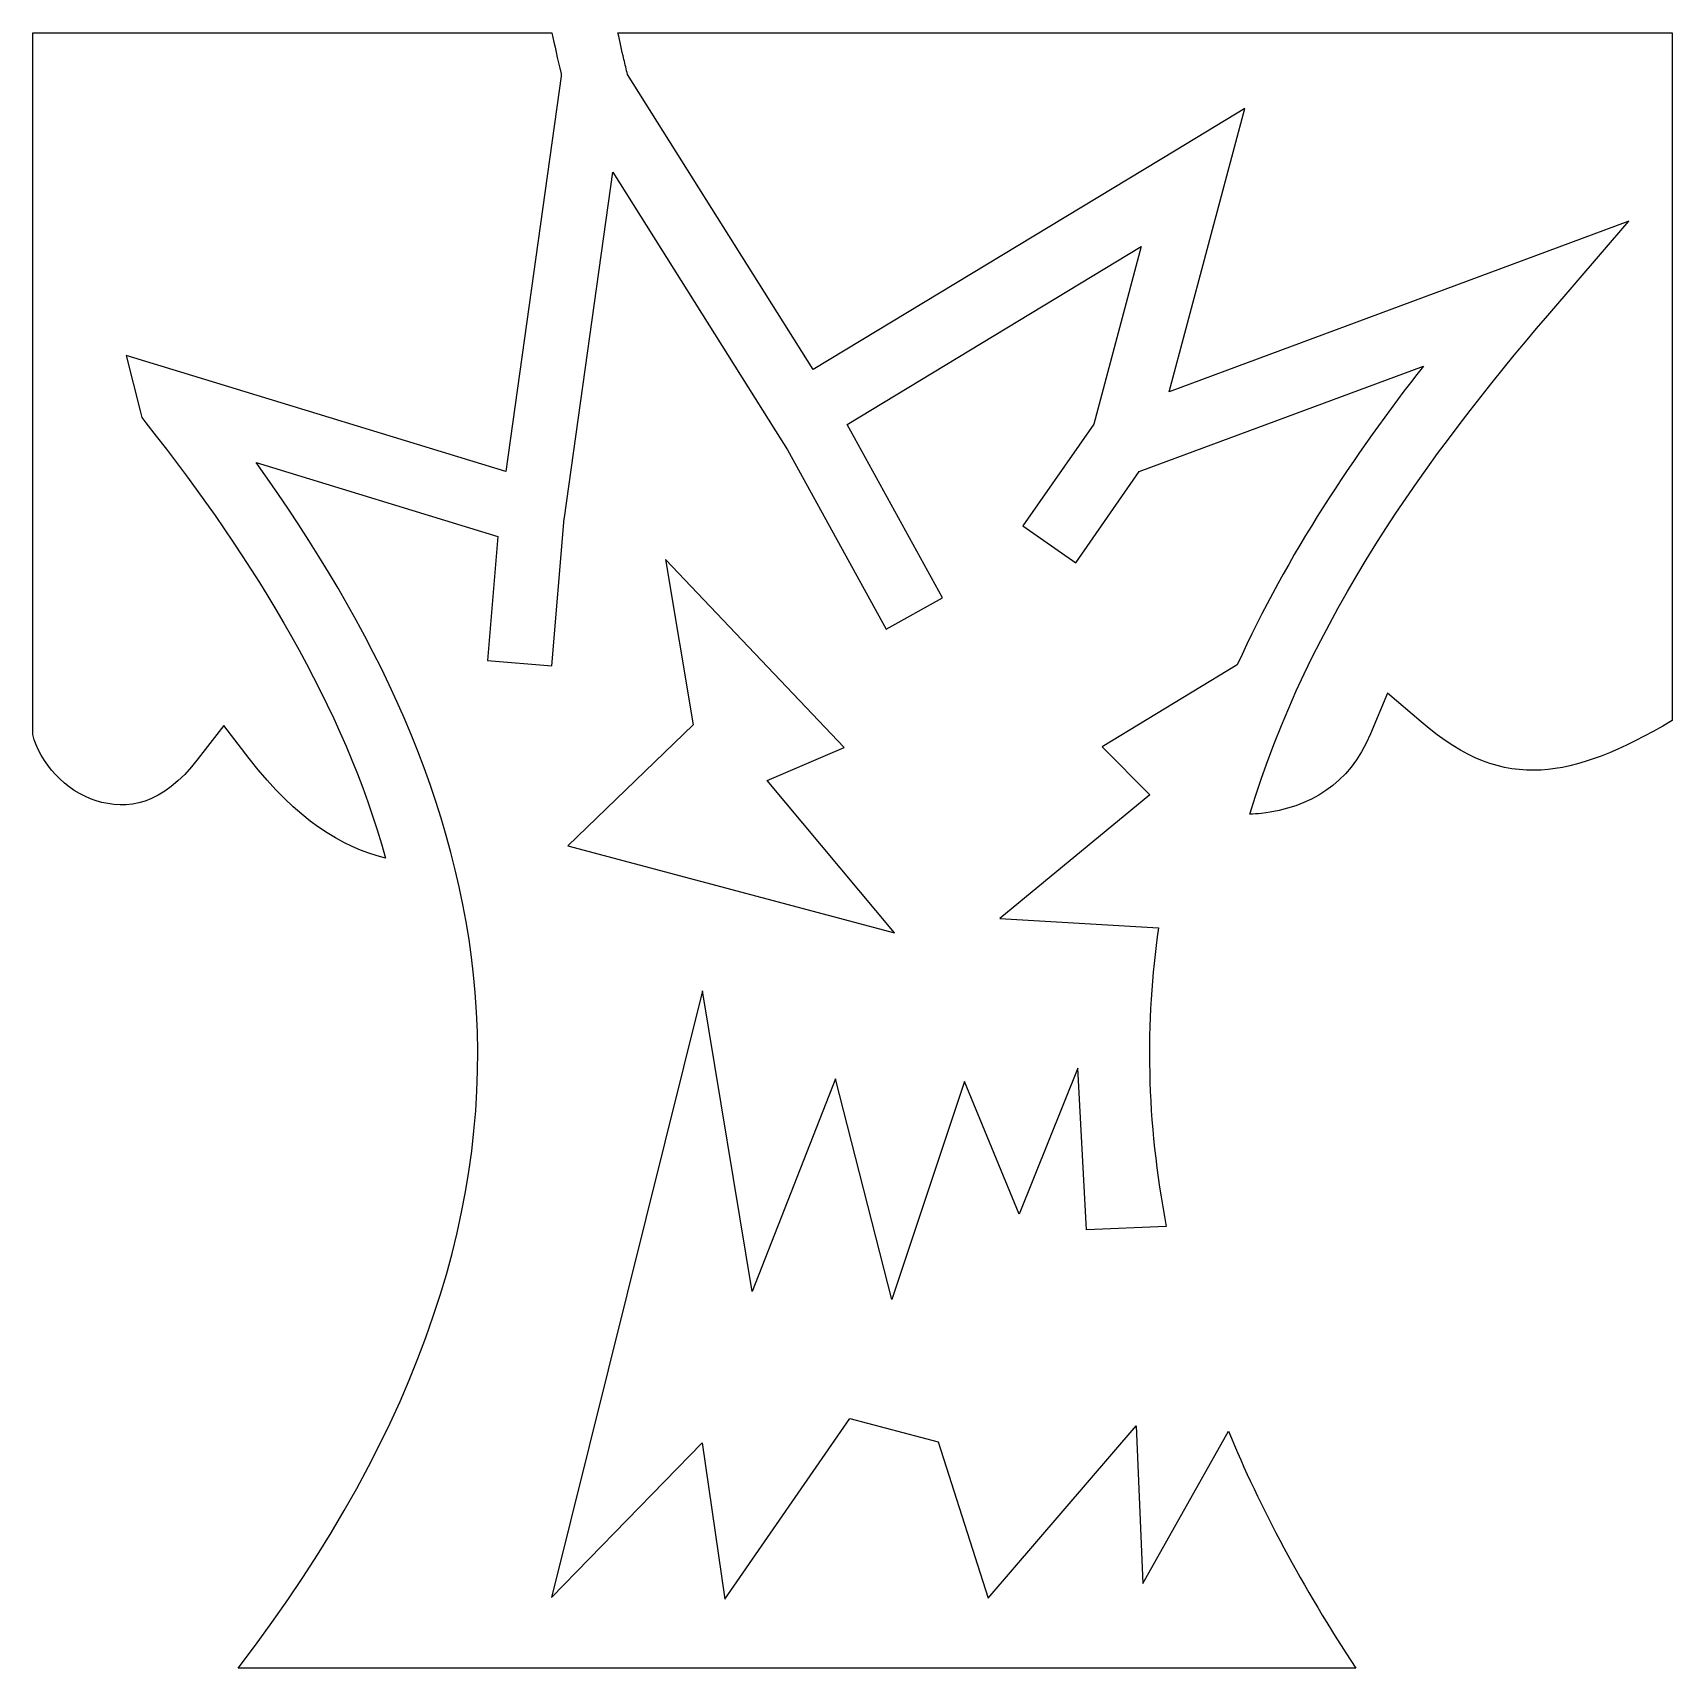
# Model space of a CAD drawing. Header units: centimetres. Extents: x -10 to 10.1, y -10 to 10.
import ezdxf

# ---------------------------------------------------------------- set-up
doc = ezdxf.new("R2010")
doc.units = ezdxf.units.CM
doc.header["$MEASUREMENT"] = 0
doc.layers.add('Layer 1', color=7, linetype='Continuous')

msp = doc.modelspace()

# ---------------------------------------------------------------- linework, layer by layer
at = {"layer": 'Layer 1'}
for points, knots in [([(-9.95291, 10.00562), (-9.95291, 10.00562), (-9.95291, 1.42975), (-9.95291, 1.42975), (-9.95291, 1.42975), (-9.86984, 1.08663), (-9.55168, 0.73491), (-9.17942, 0.61928), (-9.17942, 0.61928), (-8.79852, 0.50108), (-8.37696, 0.55578), (-7.93024, 1.13457), (-7.93024, 1.13457), (-7.93024, 1.13457), (-7.61921, 1.53782), (-7.61921, 1.53782), (-7.61921, 1.53782), (-7.61921, 1.53782), (-7.30691, 1.13453), (-7.30691, 1.13453), (-7.30691, 1.13453), (-6.72162, 0.37947), (-6.18845, 0.05651), (-5.64128, -0.08176), (-5.64128, -0.08176), (-6.15463, 1.76444), (-7.21592, 3.5193), (-8.56942, 5.23802), (-8.56942, 5.23802), (-8.56942, 5.23802), (-8.62213, 5.3038), (-8.62213, 5.3038), (-8.62213, 5.3038), (-8.62213, 5.3038), (-8.64186, 5.38561), (-8.64186, 5.38561), (-8.64186, 5.38561), (-8.64186, 5.38561), (-8.81053, 6.06156), (-8.81053, 6.06156), (-8.81053, 6.06156), (-8.81053, 6.06156), (-8.14504, 5.85861), (-8.14504, 5.85861), (-8.14504, 5.85861), (-8.14504, 5.85861), (-4.17337, 4.64502), (-4.17337, 4.64502), (-4.17337, 4.64502), (-4.17337, 4.64502), (-3.49594, 9.47725), (-3.49594, 9.47725), (-3.49594, 9.47725), (-3.49594, 9.47725), (-3.49467, 9.49045), (-3.49467, 9.49045), (-3.49467, 9.49045), (-3.49572, 9.49521), (-3.49615, 9.50015), (-3.4972, 9.50491), (-3.4972, 9.50491), (-3.53979, 9.69028), (-3.57622, 9.85617), (-3.60928, 10.00565), (-3.60928, 10.00565), (-3.60928, 10.00565), (-9.95291, 10.00566), (-9.95291, 10.00566), (-9.95291, 10.00566), (-9.95291, 10.00566), (-9.95291, 10.00562), (-9.95291, 10.00562)], [0, 0, 0, 0, 0.05263158, 0.05263158, 0.05263158, 0.05263158, 0.10526316, 0.10526316, 0.10526316, 0.10526316, 0.15789474, 0.15789474, 0.15789474, 0.15789474, 0.21052632, 0.21052632, 0.21052632, 0.21052632, 0.26315789, 0.26315789, 0.26315789, 0.26315789, 0.31578947, 0.31578947, 0.31578947, 0.31578947, 0.36842105, 0.36842105, 0.36842105, 0.36842105, 0.42105263, 0.42105263, 0.42105263, 0.42105263, 0.47368421, 0.47368421, 0.47368421, 0.47368421, 0.52631579, 0.52631579, 0.52631579, 0.52631579, 0.57894737, 0.57894737, 0.57894737, 0.57894737, 0.63157895, 0.63157895, 0.63157895, 0.63157895, 0.68421053, 0.68421053, 0.68421053, 0.68421053, 0.73684211, 0.73684211, 0.73684211, 0.73684211, 0.78947368, 0.78947368, 0.78947368, 0.78947368, 0.84210526, 0.84210526, 0.84210526, 0.84210526, 0.89473684, 0.89473684, 0.89473684, 0.89473684, 1, 1, 1, 1]), ([(-2.80151, 10.00562), (-2.77714, 9.8964), (-2.7566, 9.80026), (-2.72907, 9.68017), (-2.72907, 9.68017), (-2.71473, 9.61793), (-2.69997, 9.55746), (-2.68555, 9.49569), (-2.68555, 9.49569), (-2.68555, 9.49569), (-0.41637, 5.88906), (-0.41637, 5.88906), (-0.41637, 5.88906), (-0.41637, 5.88906), (4.02054, 8.57195), (4.02054, 8.57195), (4.02054, 8.57195), (4.02054, 8.57195), (4.85859, 9.07932), (4.85859, 9.07932), (4.85859, 9.07932), (4.85859, 9.07932), (4.60558, 8.1332), (4.60558, 8.1332), (4.60558, 8.1332), (4.60558, 8.1332), (3.93342, 5.61893), (3.93342, 5.61893), (3.93342, 5.61893), (3.93342, 5.61893), (8.12525, 7.17518), (8.12525, 7.17518), (8.12525, 7.17518), (8.12525, 7.17518), (9.55369, 7.70494), (9.55369, 7.70494), (9.55369, 7.70494), (9.55369, 7.70494), (8.56139, 6.54924), (8.56139, 6.54924), (8.56139, 6.54924), (7.10668, 4.85392), (5.63135, 2.82623), (4.91917, 0.45331), (4.91917, 0.45331), (4.96695, 0.45584), (5.01472, 0.45951), (5.06149, 0.46512), (5.06149, 0.46512), (5.65049, 0.5363), (6.1334, 0.81187), (6.39509, 1.43633), (6.39509, 1.43633), (6.39509, 1.43633), (6.60466, 1.93446), (6.60466, 1.93446), (6.60466, 1.93446), (6.60466, 1.93446), (7.01445, 1.58392), (7.01445, 1.58392), (7.01445, 1.58392), (7.55125, 1.12471), (7.99098, 0.96882), (8.4824, 0.99492), (8.4824, 0.99492), (8.92951, 1.01866), (9.4537, 1.226), (10.08217, 1.59978), (10.08217, 1.59978), (10.08217, 1.59978), (10.08219, 10.00562), (10.08219, 10.00562), (10.08219, 10.00562), (10.08219, 10.00562), (-2.80151, 10.00562), (-2.80151, 10.00562)], [0, 0, 0, 0, 0.05, 0.05, 0.05, 0.05, 0.1, 0.1, 0.1, 0.1, 0.15, 0.15, 0.15, 0.15, 0.2, 0.2, 0.2, 0.2, 0.25, 0.25, 0.25, 0.25, 0.3, 0.3, 0.3, 0.3, 0.35, 0.35, 0.35, 0.35, 0.4, 0.4, 0.4, 0.4, 0.45, 0.45, 0.45, 0.45, 0.5, 0.5, 0.5, 0.5, 0.55, 0.55, 0.55, 0.55, 0.6, 0.6, 0.6, 0.6, 0.65, 0.65, 0.65, 0.65, 0.7, 0.7, 0.7, 0.7, 0.75, 0.75, 0.75, 0.75, 0.8, 0.8, 0.8, 0.8, 0.85, 0.85, 0.85, 0.85, 0.9, 0.9, 0.9, 0.9, 1, 1, 1, 1]), ([(-2.86477, 8.30051), (-2.86477, 8.30051), (-3.45651, 4.07975), (-3.45651, 4.07975), (-3.45651, 4.07975), (-3.45651, 4.07975), (-3.45778, 4.06794), (-3.45778, 4.06794), (-3.45778, 4.06794), (-3.45778, 4.06794), (-3.61064, 2.26652), (-3.61064, 2.26652), (-3.61064, 2.26652), (-3.61064, 2.26652), (-4.39602, 2.33374), (-4.39602, 2.33374), (-4.39602, 2.33374), (-4.39602, 2.33374), (-4.26825, 3.85052), (-4.26825, 3.85052), (-4.26825, 3.85052), (-4.26825, 3.85052), (-7.22254, 4.75313), (-7.22254, 4.75313), (-7.22254, 4.75313), (-5.78056, 2.73695), (-4.73703, 0.60751), (-4.54622, -1.72627), (-4.54622, -1.72627), (-4.33939, -4.2569), (-5.15226, -6.99136), (-7.44265, -9.98331), (-7.44265, -9.98331), (-7.44265, -9.98331), (6.21716, -9.98331), (6.21716, -9.98331), (6.21716, -9.98331), (5.55774, -8.98646), (5.04497, -8.01972), (4.65821, -7.08426), (4.65821, -7.08426), (4.65821, -7.08426), (3.61194, -8.94893), (3.61194, -8.94893), (3.61194, -8.94893), (3.61194, -8.94893), (3.53288, -7.02101), (3.53288, -7.02101), (3.53288, -7.02101), (3.53288, -7.02101), (1.72366, -9.12679), (1.72366, -9.12679), (1.72366, -9.12679), (1.72366, -9.12679), (1.10957, -7.21603), (1.10957, -7.21603), (1.10957, -7.21603), (1.10957, -7.21603), (0.03037, -6.9314), (0.03037, -6.9314), (0.03037, -6.9314), (0.03037, -6.9314), (-1.49434, -9.14125), (-1.49434, -9.14125), (-1.49434, -9.14125), (-1.49434, -9.14125), (-1.7737, -7.23062), (-1.7737, -7.23062), (-1.7737, -7.23062), (-1.7737, -7.23062), (-3.61193, -9.12017), (-3.61193, -9.12017), (-3.61193, -9.12017), (-3.61193, -9.12017), (-1.76708, -1.70527), (-1.76708, -1.70527), (-1.76708, -1.70527), (-1.76708, -1.70527), (-1.16222, -5.3778), (-1.16222, -5.3778), (-1.16222, -5.3778), (-1.16222, -5.3778), (-0.1423, -2.78059), (-0.1423, -2.78059), (-0.1423, -2.78059), (-0.1423, -2.78059), (0.54559, -5.47799), (0.54559, -5.47799), (0.54559, -5.47799), (0.54559, -5.47799), (1.43371, -2.81075), (1.43371, -2.81075), (1.43371, -2.81075), (1.43371, -2.81075), (2.10051, -4.43295), (2.10051, -4.43295), (2.10051, -4.43295), (2.10051, -4.43295), (2.81998, -2.64735), (2.81998, -2.64735), (2.81998, -2.64735), (2.81998, -2.64735), (2.92279, -4.62402), (2.92279, -4.62402), (2.92279, -4.62402), (2.92279, -4.62402), (3.89923, -4.58312), (3.89923, -4.58312), (3.89923, -4.58312), (3.65137, -3.2967), (3.63863, -2.07931), (3.80435, -0.93568), (3.80435, -0.93568), (3.80435, -0.93568), (1.86462, -0.81837), (1.86462, -0.81837), (1.86462, -0.81837), (1.86462, -0.81837), (3.70019, 0.6931), (3.70019, 0.6931), (3.70019, 0.6931), (3.70019, 0.6931), (3.11511, 1.27683), (3.11511, 1.27683), (3.11511, 1.27683), (3.11511, 1.27683), (4.76759, 2.28233), (4.76759, 2.28233), (4.76759, 2.28233), (5.38029, 3.63327), (6.19232, 4.8464), (7.0407, 5.93252), (7.0407, 5.93252), (7.0407, 5.93252), (3.56838, 4.64374), (3.56838, 4.64374), (3.56838, 4.64374), (3.56838, 4.64374), (2.79224, 3.5289), (2.79224, 3.5289), (2.79224, 3.5289), (2.79224, 3.5289), (2.14517, 3.97959), (2.14517, 3.97959), (2.14517, 3.97959), (2.14517, 3.97959), (3.01227, 5.22355), (3.01227, 5.22355), (3.01227, 5.22355), (3.01227, 5.22355), (3.59073, 7.39259), (3.59073, 7.39259), (3.59073, 7.39259), (3.59073, 7.39259), (-0.00143, 5.21828), (-0.00143, 5.21828), (-0.00143, 5.21828), (-0.00143, 5.21828), (1.16603, 3.09807), (1.16603, 3.09807), (1.16603, 3.09807), (1.16603, 3.09807), (0.47553, 2.71721), (0.47553, 2.71721), (0.47553, 2.71721), (0.47553, 2.71721), (-0.73014, 4.9086), (-0.73014, 4.9086), (-0.73014, 4.9086), (-0.73014, 4.9086), (-0.87646, 5.14179), (-0.87646, 5.14179), (-0.87646, 5.14179), (-0.87646, 5.14179), (-2.86489, 8.30051), (-2.86489, 8.30051), (-2.86489, 8.30051), (-2.86489, 8.30051), (-2.86477, 8.30051), (-2.86477, 8.30051)], [0, 0, 0, 0, 0.02173913, 0.02173913, 0.02173913, 0.02173913, 0.04347826, 0.04347826, 0.04347826, 0.04347826, 0.06521739, 0.06521739, 0.06521739, 0.06521739, 0.08695652, 0.08695652, 0.08695652, 0.08695652, 0.10869565, 0.10869565, 0.10869565, 0.10869565, 0.13043478, 0.13043478, 0.13043478, 0.13043478, 0.15217391, 0.15217391, 0.15217391, 0.15217391, 0.17391304, 0.17391304, 0.17391304, 0.17391304, 0.19565217, 0.19565217, 0.19565217, 0.19565217, 0.2173913, 0.2173913, 0.2173913, 0.2173913, 0.23913043, 0.23913043, 0.23913043, 0.23913043, 0.26086957, 0.26086957, 0.26086957, 0.26086957, 0.2826087, 0.2826087, 0.2826087, 0.2826087, 0.30434783, 0.30434783, 0.30434783, 0.30434783, 0.32608696, 0.32608696, 0.32608696, 0.32608696, 0.34782609, 0.34782609, 0.34782609, 0.34782609, 0.36956522, 0.36956522, 0.36956522, 0.36956522, 0.39130435, 0.39130435, 0.39130435, 0.39130435, 0.41304348, 0.41304348, 0.41304348, 0.41304348, 0.43478261, 0.43478261, 0.43478261, 0.43478261, 0.45652174, 0.45652174, 0.45652174, 0.45652174, 0.47826087, 0.47826087, 0.47826087, 0.47826087, 0.5, 0.5, 0.5, 0.5, 0.52173913, 0.52173913, 0.52173913, 0.52173913, 0.54347826, 0.54347826, 0.54347826, 0.54347826, 0.56521739, 0.56521739, 0.56521739, 0.56521739, 0.58695652, 0.58695652, 0.58695652, 0.58695652, 0.60869565, 0.60869565, 0.60869565, 0.60869565, 0.63043478, 0.63043478, 0.63043478, 0.63043478, 0.65217391, 0.65217391, 0.65217391, 0.65217391, 0.67391304, 0.67391304, 0.67391304, 0.67391304, 0.69565217, 0.69565217, 0.69565217, 0.69565217, 0.7173913, 0.7173913, 0.7173913, 0.7173913, 0.73913043, 0.73913043, 0.73913043, 0.73913043, 0.76086957, 0.76086957, 0.76086957, 0.76086957, 0.7826087, 0.7826087, 0.7826087, 0.7826087, 0.80434783, 0.80434783, 0.80434783, 0.80434783, 0.82608696, 0.82608696, 0.82608696, 0.82608696, 0.84782609, 0.84782609, 0.84782609, 0.84782609, 0.86956522, 0.86956522, 0.86956522, 0.86956522, 0.89130435, 0.89130435, 0.89130435, 0.89130435, 0.91304348, 0.91304348, 0.91304348, 0.91304348, 0.93478261, 0.93478261, 0.93478261, 0.93478261, 0.95652174, 0.95652174, 0.95652174, 0.95652174, 1, 1, 1, 1]), ([(-2.21909, 3.56977), (-2.21909, 3.56977), (-0.0369, 1.269), (-0.0369, 1.269), (-0.0369, 1.269), (-0.0369, 1.269), (-0.9791, 0.8684), (-0.9791, 0.8684), (-0.9791, 0.8684), (-0.9791, 0.8684), (0.57589, -0.99357), (0.57589, -0.99357), (0.57589, -0.99357), (0.57589, -0.99357), (-3.41295, 0.06721), (-3.41295, 0.06721), (-3.41295, 0.06721), (-3.41295, 0.06721), (-1.8817, 1.54836), (-1.8817, 1.54836), (-1.8817, 1.54836), (-1.8817, 1.54836), (-2.21904, 3.56972), (-2.21904, 3.56972), (-2.21904, 3.56972), (-2.21904, 3.56972), (-2.21909, 3.56977), (-2.21909, 3.56977)], [0, 0, 0, 0, 0.125, 0.125, 0.125, 0.125, 0.25, 0.25, 0.25, 0.25, 0.375, 0.375, 0.375, 0.375, 0.5, 0.5, 0.5, 0.5, 0.625, 0.625, 0.625, 0.625, 0.75, 0.75, 0.75, 0.75, 1, 1, 1, 1])]:
    msp.add_open_spline(points, degree=3, knots=knots, dxfattribs=at)

doc.saveas('drawing.dxf')
